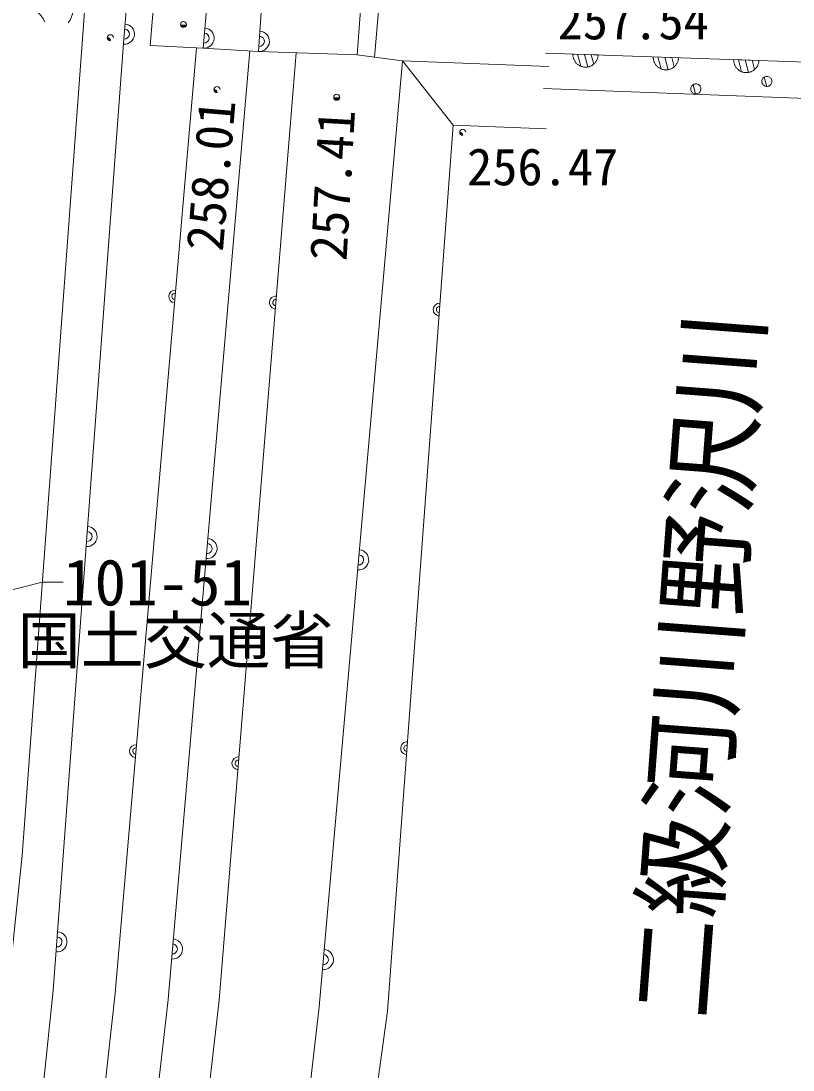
# Model space of a CAD drawing. Units: millimetres, scale not verified. Extents: x 4813 to 205063, y 5162 to 143662.
# Drawn here: x 147294 to 154932, y 71896 to 82277 of the extents above; entities that cross this region are included whole.
import ezdxf
from ezdxf.enums import TextEntityAlignment as Align

# ---------------------------------------------------------------- set-up
doc = ezdxf.new("R2010")
doc.units = ezdxf.units.MM
doc.header["$LTSCALE"] = 250
for name, color, linetype, lineweight in [('地番名', 5, 'Continuous', 13), ('河川台帳', 7, 'Continuous', 13), ('独標2', 7, 'Continuous', 13), ('現況2', 7, 'Continuous', 13), ('登記情報', 5, 'Continuous', 13)]:
    doc.layers.add(name, color=color, linetype=linetype, lineweight=lineweight)
doc.styles.add('ＭＳ ゴシック', font='')
doc.styles.get('ＭＳ ゴシック').set_extended_font_data('MS Gothic')

msp = doc.modelspace()

# ---------------------------------------------------------------- hatches: boundary and pattern name
at = {"layer": '独標2'}
h = msp.add_hatch(color=256, dxfattribs=at)
edge = h.paths.add_edge_path()
edge.add_ellipse((148901.4, 82241.6), major_axis=(29, -7.8), ratio=1, start_angle=-165, end_angle=15)
for points in [[(148147.8, 82110.8, 0.41421), (148177.8, 82080.8, 0.41421)], [(149203.4, 81598, 0.41421), (149233.4, 81568, 0.41421)], [(151634.2, 81175.4, 0.41421), (151664.2, 81145.4, 0.41421)]]:
    msp.add_hatch(color=256, dxfattribs=at).paths.add_polyline_path(points)
h = msp.add_hatch(color=256, dxfattribs=at)
edge = h.paths.add_edge_path()
edge.add_ellipse((150417.5, 81522.1), major_axis=(29, -7.8), ratio=1, start_angle=-165, end_angle=15)

# ---------------------------------------------------------------- linework, layer by layer
at = {"layer": '地番名'}
msp.add_lwpolyline([(146735.4, 76528.7), (147503.7, 76722.3), (147709.8, 76722.3)], dxfattribs=at)
at = {"layer": '河川台帳'}
for p, q in [((159640.6, 81716), (152483.6, 81957.8)), ((152832.4, 81828.7), (152800.5, 81947.1)), ((152901.6, 81821.5), (152868.4, 81944.8)), ((152961.3, 81850.1), (152936.4, 81942.5)), ((153627.8, 81801.8), (153596, 81920.3)), ((153697.1, 81794.6), (153663.9, 81918)), ((153756.7, 81823.2), (153731.8, 81915.7)), ((154423.3, 81774.9), (154391.4, 81893.4)), ((154492.5, 81767.7), (154459.3, 81891.1)), ((154552.1, 81796.3), (154527.3, 81888.8)), ((154671.9, 81629), (154647.2, 81721)), ((153968.8, 81554.3), (153944, 81646.4))]:
    msp.add_line(p, q, dxfattribs=at)
msp.add_lwpolyline([(161733.3, 113596.6), (160039.2, 88567), (159640.6, 81716), (159141.9, 81353.2), (152464.2, 81610.1)], dxfattribs=at)
for points in [[(152754.5, 81948.7), (152754.4, 81942.1), (152754.7, 81935.6), (152755.3, 81929.1), (152756.3, 81922.6), (152757.6, 81916.2), (152759.3, 81909.9), (152761.2, 81903.6), (152763.5, 81897.5), (152766.2, 81891.5), (152769.1, 81885.7), (152772.3, 81880), (152775.8, 81874.5), (152779.6, 81869.1), (152783.7, 81864), (152788.1, 81859.1), (152792.6, 81854.5), (152797.5, 81850), (152802.5, 81845.9), (152807.8, 81842), (152813.3, 81838.4), (152818.9, 81835.1), (152824.7, 81832.1), (152830.7, 81829.3), (152836.8, 81827), (152843, 81824.9), (152849.3, 81823.1), (152855.7, 81821.7), (152862.1, 81820.7), (152868.6, 81819.9), (152875.2, 81819.5), (152881.7, 81819.5), (152888.2, 81819.8), (152894.8, 81820.4), (152901.2, 81821.4), (152907.6, 81822.7), (152914, 81824.3), (152920.2, 81826.3), (152926.3, 81828.6), (152932.3, 81831.2), (152938.2, 81834.2), (152943.9, 81837.4), (152949.4, 81840.9), (152954.7, 81844.7), (152959.8, 81848.8), (152964.7, 81853.1), (152969.4, 81857.7), (152973.8, 81862.6), (152978, 81867.6), (152981.9, 81872.9), (152985.5, 81878.3), (152988.8, 81884), (152991.8, 81889.8), (152994.5, 81895.8), (152996.9, 81901.8), (152999, 81908.1), (153000.7, 81914.4), (153002.1, 81920.8), (153003.2, 81927.2), (153003.9, 81933.7), (153004.3, 81940.2)], [(152754.5, 81948.7), (152754.4, 81942.1), (152754.7, 81935.6), (152755.3, 81929.1), (152756.3, 81922.6), (152757.6, 81916.2), (152759.3, 81909.9), (152761.2, 81903.6), (152763.5, 81897.5), (152766.2, 81891.5), (152769.1, 81885.7), (152772.3, 81880), (152775.8, 81874.5), (152779.6, 81869.1), (152783.7, 81864), (152788.1, 81859.1), (152792.6, 81854.5), (152797.5, 81850), (152802.5, 81845.9), (152807.8, 81842), (152813.3, 81838.4), (152818.9, 81835.1), (152824.7, 81832.1), (152830.7, 81829.3), (152836.8, 81827), (152843, 81824.9), (152849.3, 81823.1), (152855.7, 81821.7), (152862.1, 81820.7), (152868.6, 81819.9), (152875.2, 81819.5), (152881.7, 81819.5), (152888.2, 81819.8), (152894.8, 81820.4), (152901.2, 81821.4), (152907.6, 81822.7), (152914, 81824.3), (152920.2, 81826.3), (152926.3, 81828.6), (152932.3, 81831.2), (152938.2, 81834.2), (152943.9, 81837.4), (152949.4, 81840.9), (152954.7, 81844.7), (152959.8, 81848.8), (152964.7, 81853.1), (152969.4, 81857.7), (152973.8, 81862.6), (152978, 81867.6), (152981.9, 81872.9), (152985.5, 81878.3), (152988.8, 81884), (152991.8, 81889.8), (152994.5, 81895.8), (152996.9, 81901.8), (152999, 81908.1), (153000.7, 81914.4), (153002.1, 81920.8), (153003.2, 81927.2), (153003.9, 81933.7), (153004.3, 81940.2)], [(153549.9, 81921.8), (153549.8, 81915.3), (153550.1, 81908.7), (153550.8, 81902.2), (153551.7, 81895.7), (153553.1, 81889.3), (153554.7, 81883), (153556.7, 81876.8), (153559, 81870.6), (153561.6, 81864.6), (153564.5, 81858.8), (153567.7, 81853.1), (153571.3, 81847.6), (153575.1, 81842.3), (153579.2, 81837.1), (153583.5, 81832.2), (153588.1, 81827.6), (153592.9, 81823.2), (153598, 81819), (153603.2, 81815.1), (153608.7, 81811.5), (153614.3, 81808.2), (153620.1, 81805.2), (153626.1, 81802.5), (153632.2, 81800.1), (153638.4, 81798), (153644.7, 81796.3), (153651.1, 81794.9), (153657.6, 81793.8), (153664.1, 81793.1), (153670.6, 81792.7), (153677.1, 81792.6), (153683.7, 81792.9), (153690.2, 81793.5), (153696.7, 81794.5), (153703.1, 81795.8), (153709.4, 81797.5), (153715.6, 81799.4), (153721.8, 81801.7), (153727.8, 81804.4), (153733.6, 81807.3), (153739.3, 81810.5), (153744.8, 81814), (153750.2, 81817.8), (153755.3, 81821.9), (153760.2, 81826.3), (153764.8, 81830.9), (153769.2, 81835.7), (153773.4, 81840.7), (153777.3, 81846), (153780.9, 81851.5), (153784.2, 81857.1), (153787.2, 81862.9), (153789.9, 81868.9), (153792.3, 81875), (153794.4, 81881.2), (153796.1, 81887.5), (153797.5, 81893.9), (153798.6, 81900.3), (153799.4, 81906.8), (153799.7, 81913.4)], [(153549.9, 81921.8), (153549.8, 81915.3), (153550.1, 81908.7), (153550.8, 81902.2), (153551.7, 81895.7), (153553.1, 81889.3), (153554.7, 81883), (153556.7, 81876.8), (153559, 81870.6), (153561.6, 81864.6), (153564.5, 81858.8), (153567.7, 81853.1), (153571.3, 81847.6), (153575.1, 81842.3), (153579.2, 81837.1), (153583.5, 81832.2), (153588.1, 81827.6), (153592.9, 81823.2), (153598, 81819), (153603.2, 81815.1), (153608.7, 81811.5), (153614.3, 81808.2), (153620.1, 81805.2), (153626.1, 81802.5), (153632.2, 81800.1), (153638.4, 81798), (153644.7, 81796.3), (153651.1, 81794.9), (153657.6, 81793.8), (153664.1, 81793.1), (153670.6, 81792.7), (153677.1, 81792.6), (153683.7, 81792.9), (153690.2, 81793.5), (153696.7, 81794.5), (153703.1, 81795.8), (153709.4, 81797.5), (153715.6, 81799.4), (153721.8, 81801.7), (153727.8, 81804.4), (153733.6, 81807.3), (153739.3, 81810.5), (153744.8, 81814), (153750.2, 81817.8), (153755.3, 81821.9), (153760.2, 81826.3), (153764.8, 81830.9), (153769.2, 81835.7), (153773.4, 81840.7), (153777.3, 81846), (153780.9, 81851.5), (153784.2, 81857.1), (153787.2, 81862.9), (153789.9, 81868.9), (153792.3, 81875), (153794.4, 81881.2), (153796.1, 81887.5), (153797.5, 81893.9), (153798.6, 81900.3), (153799.4, 81906.8), (153799.7, 81913.4)], [(154345.3, 81894.9), (154345.3, 81888.4), (154345.6, 81881.9), (154346.2, 81875.3), (154347.2, 81868.9), (154348.5, 81862.5), (154350.1, 81856.1), (154352.1, 81849.9), (154354.4, 81843.8), (154357, 81837.8), (154359.9, 81831.9), (154363.2, 81826.2), (154366.7, 81820.7), (154370.5, 81815.4), (154374.6, 81810.3), (154378.9, 81805.4), (154383.5, 81800.7), (154388.4, 81796.3), (154393.4, 81792.1), (154398.7, 81788.2), (154404.1, 81784.6), (154409.8, 81781.3), (154415.6, 81778.3), (154421.5, 81775.6), (154427.6, 81773.2), (154433.8, 81771.1), (154440.1, 81769.4), (154446.5, 81768), (154453, 81766.9), (154459.5, 81766.2), (154466, 81765.8), (154472.6, 81765.7), (154479.1, 81766), (154485.6, 81766.7), (154492.1, 81767.6), (154498.5, 81768.9), (154504.8, 81770.6), (154511.1, 81772.6), (154517.2, 81774.9), (154523.2, 81777.5), (154529.1, 81780.4), (154534.8, 81783.6), (154540.3, 81787.2), (154545.6, 81791), (154550.7, 81795), (154555.6, 81799.4), (154560.3, 81804), (154564.7, 81808.8), (154568.8, 81813.9), (154572.7, 81819.1), (154576.3, 81824.6), (154579.6, 81830.2), (154582.7, 81836), (154585.4, 81842), (154587.8, 81848.1), (154589.8, 81854.3), (154591.6, 81860.6), (154593, 81867), (154594.1, 81873.5), (154594.8, 81880), (154595.2, 81886.5)], [(154345.3, 81894.9), (154345.3, 81888.4), (154345.6, 81881.9), (154346.2, 81875.3), (154347.2, 81868.9), (154348.5, 81862.5), (154350.1, 81856.1), (154352.1, 81849.9), (154354.4, 81843.8), (154357, 81837.8), (154359.9, 81831.9), (154363.2, 81826.2), (154366.7, 81820.7), (154370.5, 81815.4), (154374.6, 81810.3), (154378.9, 81805.4), (154383.5, 81800.7), (154388.4, 81796.3), (154393.4, 81792.1), (154398.7, 81788.2), (154404.1, 81784.6), (154409.8, 81781.3), (154415.6, 81778.3), (154421.5, 81775.6), (154427.6, 81773.2), (154433.8, 81771.1), (154440.1, 81769.4), (154446.5, 81768), (154453, 81766.9), (154459.5, 81766.2), (154466, 81765.8), (154472.6, 81765.7), (154479.1, 81766), (154485.6, 81766.7), (154492.1, 81767.6), (154498.5, 81768.9), (154504.8, 81770.6), (154511.1, 81772.6), (154517.2, 81774.9), (154523.2, 81777.5), (154529.1, 81780.4), (154534.8, 81783.6), (154540.3, 81787.2), (154545.6, 81791), (154550.7, 81795), (154555.6, 81799.4), (154560.3, 81804), (154564.7, 81808.8), (154568.8, 81813.9), (154572.7, 81819.1), (154576.3, 81824.6), (154579.6, 81830.2), (154582.7, 81836), (154585.4, 81842), (154587.8, 81848.1), (154589.8, 81854.3), (154591.6, 81860.6), (154593, 81867), (154594.1, 81873.5), (154594.8, 81880), (154595.2, 81886.5)], [(154661, 81727.2), (154653.6, 81724.5), (154646.8, 81720.8), (154640.5, 81716), (154635.1, 81710.3), (154630.7, 81703.8), (154627.3, 81696.8), (154625.1, 81689.2), (154624.1, 81681.5), (154624.3, 81673.6), (154625.7, 81665.9), (154628.4, 81658.5), (154632.1, 81651.6), (154636.9, 81645.4), (154642.6, 81640), (154649.1, 81635.6), (154656.2, 81632.2), (154663.7, 81630), (154671.5, 81629), (154679.3, 81629.2), (154687, 81630.6), (154694.4, 81633.2), (154701.3, 81637), (154707.5, 81641.8), (154712.9, 81647.5), (154717.4, 81653.9), (154720.7, 81661), (154722.9, 81668.5), (154724, 81676.3), (154723.8, 81684.2), (154722.3, 81691.9), (154719.7, 81699.3), (154715.9, 81706.2), (154711.2, 81712.4), (154705.5, 81717.8), (154699, 81722.2), (154691.9, 81725.6), (154684.4, 81727.8), (154676.6, 81728.8), (154668.8, 81728.6)], [(154661, 81727.2), (154653.6, 81724.5), (154646.8, 81720.8), (154640.5, 81716), (154635.1, 81710.3), (154630.7, 81703.8), (154627.3, 81696.8), (154625.1, 81689.2), (154624.1, 81681.5), (154624.3, 81673.6), (154625.7, 81665.9), (154628.4, 81658.5), (154632.1, 81651.6), (154636.9, 81645.4), (154642.6, 81640), (154649.1, 81635.6), (154656.2, 81632.2), (154663.7, 81630), (154671.5, 81629), (154679.3, 81629.2), (154687, 81630.6), (154694.4, 81633.2), (154701.3, 81637), (154707.5, 81641.8), (154712.9, 81647.5), (154717.4, 81653.9), (154720.7, 81661), (154722.9, 81668.5), (154724, 81676.3), (154723.8, 81684.2), (154722.3, 81691.9), (154719.7, 81699.3), (154715.9, 81706.2), (154711.2, 81712.4), (154705.5, 81717.8), (154699, 81722.2), (154691.9, 81725.6), (154684.4, 81727.8), (154676.6, 81728.8), (154668.8, 81728.6)], [(153957.9, 81652.5), (153950.5, 81649.9), (153943.6, 81646.2), (153937.4, 81641.4), (153932, 81635.7), (153927.5, 81629.2), (153924.2, 81622.1), (153922, 81614.6), (153920.9, 81606.8), (153921.2, 81599), (153922.6, 81591.3), (153925.2, 81583.9), (153929, 81577), (153933.8, 81570.8), (153939.4, 81565.4), (153945.9, 81560.9), (153953, 81557.6), (153960.5, 81555.3), (153968.3, 81554.3), (153976.2, 81554.5), (153983.9, 81556), (153991.3, 81558.6), (153998.2, 81562.3), (154004.4, 81567.1), (154009.8, 81572.8), (154014.2, 81579.3), (154017.6, 81586.4), (154019.8, 81593.9), (154020.8, 81601.7), (154020.6, 81609.5), (154019.2, 81617.2), (154016.5, 81624.6), (154012.8, 81631.5), (154008, 81637.7), (154002.3, 81643.1), (153995.8, 81647.6), (153988.7, 81651), (153981.2, 81653.2), (153973.4, 81654.2), (153965.6, 81654)], [(153957.9, 81652.5), (153950.5, 81649.9), (153943.6, 81646.2), (153937.4, 81641.4), (153932, 81635.7), (153927.5, 81629.2), (153924.2, 81622.1), (153922, 81614.6), (153920.9, 81606.8), (153921.2, 81599), (153922.6, 81591.3), (153925.2, 81583.9), (153929, 81577), (153933.8, 81570.8), (153939.4, 81565.4), (153945.9, 81560.9), (153953, 81557.6), (153960.5, 81555.3), (153968.3, 81554.3), (153976.2, 81554.5), (153983.9, 81556), (153991.3, 81558.6), (153998.2, 81562.3), (154004.4, 81567.1), (154009.8, 81572.8), (154014.2, 81579.3), (154017.6, 81586.4), (154019.8, 81593.9), (154020.8, 81601.7), (154020.6, 81609.5), (154019.2, 81617.2), (154016.5, 81624.6), (154012.8, 81631.5), (154008, 81637.7), (154002.3, 81643.1), (153995.8, 81647.6), (153988.7, 81651), (153981.2, 81653.2), (153973.4, 81654.2), (153965.6, 81654)]]:
    msp.add_lwpolyline(points, close=True, dxfattribs=at)
at = {"layer": '独標2'}
for points in [[(148147.8, 82110.8, 0.41421), (148177.8, 82080.8, 0.41421)], [(149203.4, 81598, 0.41421), (149233.4, 81568, 0.41421)], [(151634.2, 81175.4, 0.41421), (151664.2, 81145.4, 0.41421)]]:
    msp.add_lwpolyline(points, format="xyb", close=True, dxfattribs=at)
for centre, start, end in [((148901.4, 82241.6), 360, 180), ((148901.4, 82241.6), 180, 360), ((148177.8, 82110.8), 0, 180), ((149233.4, 81598), 0, 180), ((150417.5, 81522.1), 360, 180), ((150417.5, 81522.1), 180, 360), ((151664.2, 81175.4), 0, 180)]:
    msp.add_arc(centre, 30, start, end, dxfattribs=at)
at = {"layer": '現況2'}
for p, q in [((147304.1, 74019.9), (149365.1, 101924)), ((149944.3, 101881.6), (148308.6, 82055.1)), ((148572.6, 82032.9), (149515, 93279.6)), ((149949, 92123.7), (149096.4, 82007.2)), ((148308.6, 82055.1), (147613.3, 72681.7)), ((148224.9, 72656.6), (149030.1, 82010.5)), ((149096.4, 82007.2), (148572.6, 82032.9)), ((149096.4, 82007.2), (149645.1, 81975.5)), ((148748.6, 72594.9), (149559.2, 81980.5)), ((150017.1, 81962.9), (149253.4, 72586.4)), ((150790.9, 81918.5), (151069.8, 81882.8)), ((151069.8, 81882.8), (152515.2, 81827.2)), ((151571, 81246.2), (152491.5, 81210.7)), ((146006.2, 61605.4), (147304.1, 74019.9)), ((147613.3, 72681.7), (146459, 61565.3)), ((148224.9, 72656.6), (146992.4, 61518.1)), ((149253.4, 72586.4), (147977.9, 61414.4))]:
    msp.add_line(p, q, dxfattribs=at)
msp.add_lwpolyline([(150618.8, 81942.5), (150699.3, 82998.9), (149715.7, 83053.7), (149645.1, 81975.5)], close=True, dxfattribs=at)
for points in [[(150618.8, 81942.5), (150790.9, 81918.5), (150883.5, 82988.7), (150699.3, 82998.9)], [(150920.2, 72477.3), (151571, 81246.2), (151069.8, 81882.8), (150244.2, 72520.9)], [(147977.9, 61414.4), (147477, 61464.1), (148748.6, 72594.9)], [(150920.2, 72477.3), (149374.1, 61197), (148953.6, 61327.6), (150244.2, 72520.9)]]:
    msp.add_lwpolyline(points, dxfattribs=at)
for centre, radius, start, end in [((147561.7, 82407.5), 250, 323.06116, 86.34575), ((147296.2, 82173.9), 250, 21.91824, 86.34575), ((148316.2, 82146.8), 100, 265.28363, 85.28363), ((148316.2, 82146.8), 50, 265.28363, 85.28363), ((149104.8, 82106.9), 100, 265.18281, 85.18222), ((149104.8, 82106.9), 50, 265.18252, 85.18252), ((149651.6, 82075.3), 100, 266.25278, 86.25278), ((149651.6, 82075.3), 50, 266.25278, 86.25278), ((148818.4, 79551.1), 63.2, 85.08002, 265.08002), ((148818.4, 79551.1), 31.6, 85.08002, 265.08002), ((149815.8, 79490.6), 63.2, 85.34282, 265.34456), ((149815.8, 79490.6), 31.6, 85.34369, 265.34369), ((151435.5, 79420.2), 63.2, 85.75542, 265.75542), ((151435.5, 79420.2), 31.6, 85.75431, 265.75653), ((147946.6, 77175.2), 100, 265.75781, 85.75781), ((147946.6, 77175.2), 50, 265.75781, 85.75781), ((149133.9, 77056.3), 100, 265.06406, 85.06406), ((149133.9, 77056.3), 50, 265.06313, 85.065), ((150634.2, 76944.2), 100, 264.96018, 84.96018), ((150634.2, 76944.2), 50, 264.96018, 84.96018), ((148431.1, 75051.6), 63.2, 85.08002, 265.08002), ((148431.1, 75051.6), 31.6, 85.07879, 265.08125), ((151113.4, 75080.3), 63.2, 85.75455, 265.75629), ((151113.4, 75080.3), 31.6, 85.75431, 265.75653), ((149444.4, 74931.1), 63.2, 85.34369, 265.34369), ((149444.4, 74931.1), 31.6, 85.34369, 265.34369), ((147649.1, 73163.7), 100, 265.75781, 85.75781), ((147649.1, 73163.7), 50, 265.75781, 85.75781), ((148791.7, 73094), 100, 265.06343, 85.06469), ((148791.7, 73094), 50, 265.06406, 85.06406), ((150285.4, 72988.8), 100, 264.96018, 84.96018), ((150285.4, 72988.8), 50, 264.95924, 84.96112)]:
    msp.add_arc(centre, radius, start, end, dxfattribs=at)

# ---------------------------------------------------------------- texts
at = {"layer": '地番名', "style": 'ＭＳ ゴシック'}
msp.add_text('101-51', height=458.2, dxfattribs=at).set_placement((147709.8, 76722.3), align=Align.MIDDLE_LEFT)
at = {"layer": '河川台帳', "style": 'ＭＳ ゴシック'}
msp.add_text('二級河川野沢川', height=733.1, rotation=85.676, dxfattribs=at).set_placement((153990.2, 75904.6), align=Align.MIDDLE_CENTER)
at = {"layer": '独標2', "style": 'ＭＳ ゴシック'}
for s, p in [('257.54', (153351.1, 82278.3)), ('256.47', (152455.6, 80834.1))]:
    msp.add_text(s, height=366.6, dxfattribs=at).set_placement(p, align=Align.MIDDLE_CENTER)
for s, rotation, p in [('258.01', 85.179, (149170.9, 80749.6)), ('257.41', 86.765, (150373.7, 80653.1))]:
    msp.add_text(s, height=366.6, rotation=rotation, dxfattribs=at).set_placement(p, align=Align.MIDDLE_CENTER)
at = {"layer": '登記情報', "style": 'ＭＳ ゴシック'}
msp.add_text('国土交通省', height=458.2, dxfattribs=at).set_placement((147259.2, 75782.2), align=Align.BOTTOM_LEFT)

doc.saveas('drawing.dxf')
